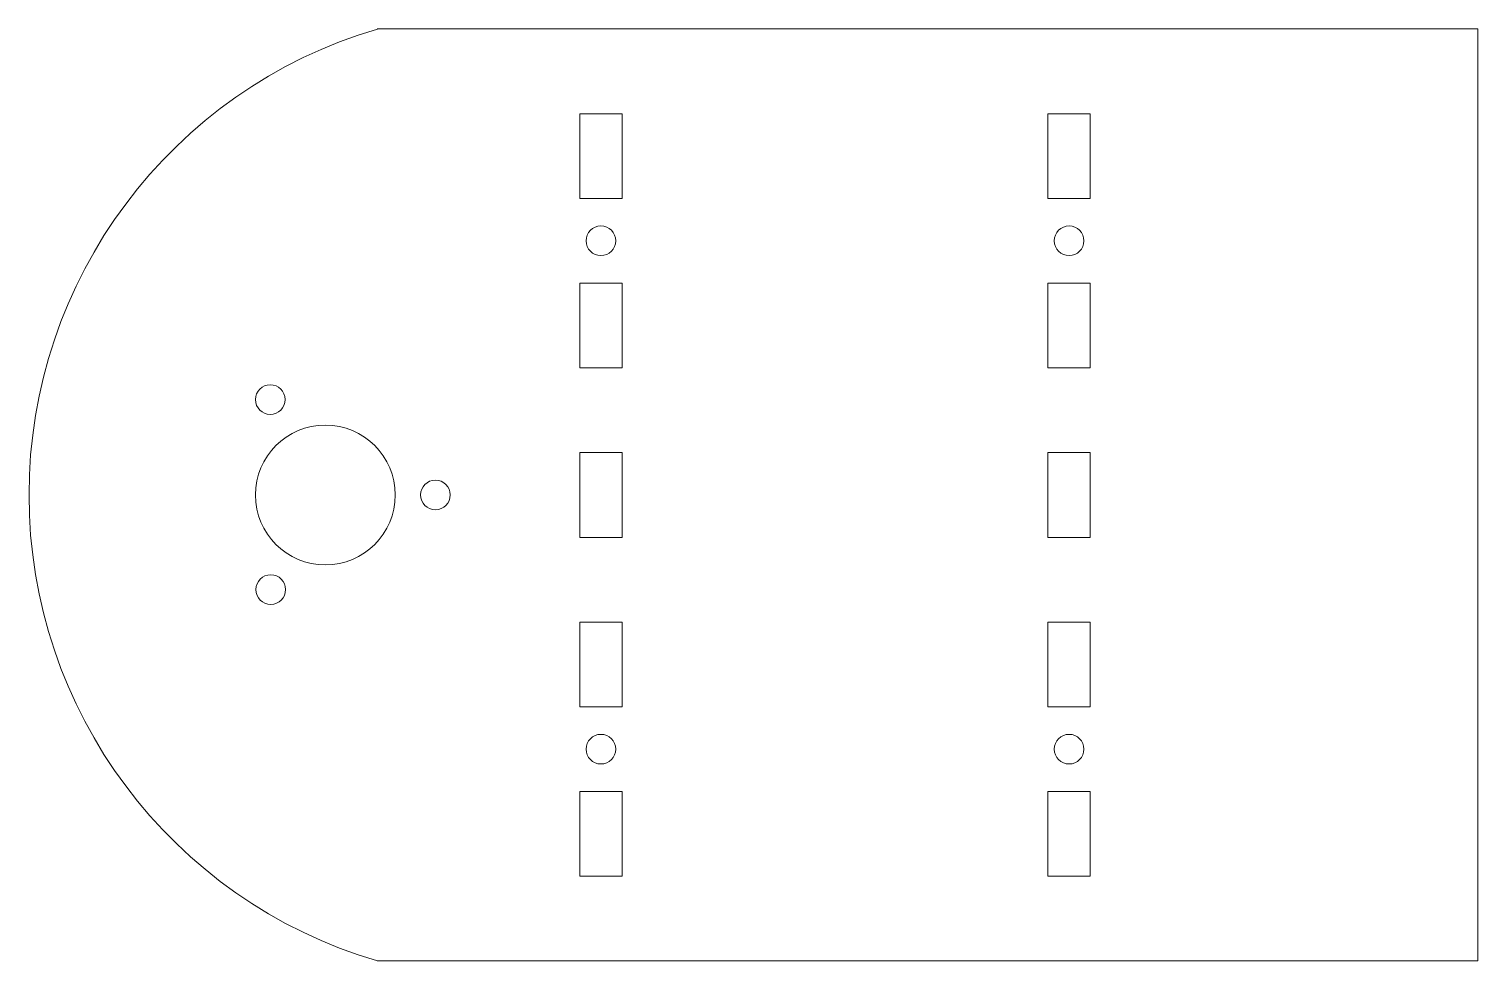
# Model space of a CAD drawing. Header units: millimetres. Extents: x -103 to 68, y -49 to 61.
import ezdxf

# ---------------------------------------------------------------- set-up
doc = ezdxf.new("R2010")
doc.units = ezdxf.units.MM

msp = doc.modelspace()

# ---------------------------------------------------------------- linework, layer by layer
at = {"color": 7, "linetype": 'Continuous', "lineweight": 15}
for p, q in [((68.34, 60.75), (-61.66, 60.75)), ((68.34, 60.75), (68.34, -49.25)), ((-37.75, 50.75), (-32.75, 50.75)), ((-37.75, 50.75), (-37.75, 40.75)), ((-32.75, 40.75), (-32.75, 50.75)), ((17.55, 50.75), (22.55, 50.75)), ((17.55, 50.75), (17.55, 40.75)), ((22.55, 40.75), (22.55, 50.75)), ((-32.75, 40.75), (-37.75, 40.75)), ((22.55, 40.75), (17.55, 40.75)), ((-37.75, 30.75), (-32.75, 30.75)), ((-37.75, 30.75), (-37.75, 20.75)), ((-32.75, 20.75), (-32.75, 30.75)), ((17.55, 30.75), (22.55, 30.75)), ((17.55, 30.75), (17.55, 20.75)), ((22.55, 20.75), (22.55, 30.75)), ((-32.75, 20.75), (-37.75, 20.75)), ((22.55, 20.75), (17.55, 20.75)), ((-37.75, 10.75), (-32.75, 10.75)), ((-37.75, 10.75), (-37.75, 0.75)), ((-32.75, 0.75), (-32.75, 10.75)), ((17.55, 10.75), (22.55, 10.75)), ((17.55, 10.75), (17.55, 0.75)), ((22.55, 0.75), (22.55, 10.75)), ((-32.75, 0.75), (-37.75, 0.75)), ((22.55, 0.75), (17.55, 0.75)), ((-37.75, -9.25), (-32.75, -9.25)), ((-37.75, -9.25), (-37.75, -19.25)), ((-32.75, -19.25), (-32.75, -9.25)), ((17.55, -9.25), (22.55, -9.25)), ((17.55, -9.25), (17.55, -19.25)), ((22.55, -19.25), (22.55, -9.25)), ((-32.75, -19.25), (-37.75, -19.25)), ((22.55, -19.25), (17.55, -19.25)), ((-37.75, -29.25), (-32.75, -29.25)), ((-37.75, -29.25), (-37.75, -39.25)), ((-32.75, -39.25), (-32.75, -29.25)), ((17.55, -29.25), (22.55, -29.25)), ((17.55, -29.25), (17.55, -39.25)), ((22.55, -39.25), (22.55, -29.25)), ((-32.75, -39.25), (-37.75, -39.25)), ((22.55, -39.25), (17.55, -39.25)), ((-61.66, -49.25), (68.34, -49.25))]:
    msp.add_line(p, q, dxfattribs=at)
for centre, radius in [((-35.25, 35.75), 1.75), ((20.05, 35.75), 1.75), ((-74.3, 17.01), 1.75), ((-67.8, 5.75), 8.25), ((-54.8, 5.75), 1.75), ((-74.25, -5.42), 1.75), ((-35.25, -24.25), 1.75), ((20.05, -24.25), 1.75)]:
    msp.add_circle(centre, radius, dxfattribs=at)
msp.add_arc((-45.47, 5.75), 57.33, 106.4002, 253.5998, dxfattribs=at)

doc.saveas('drawing.dxf')
